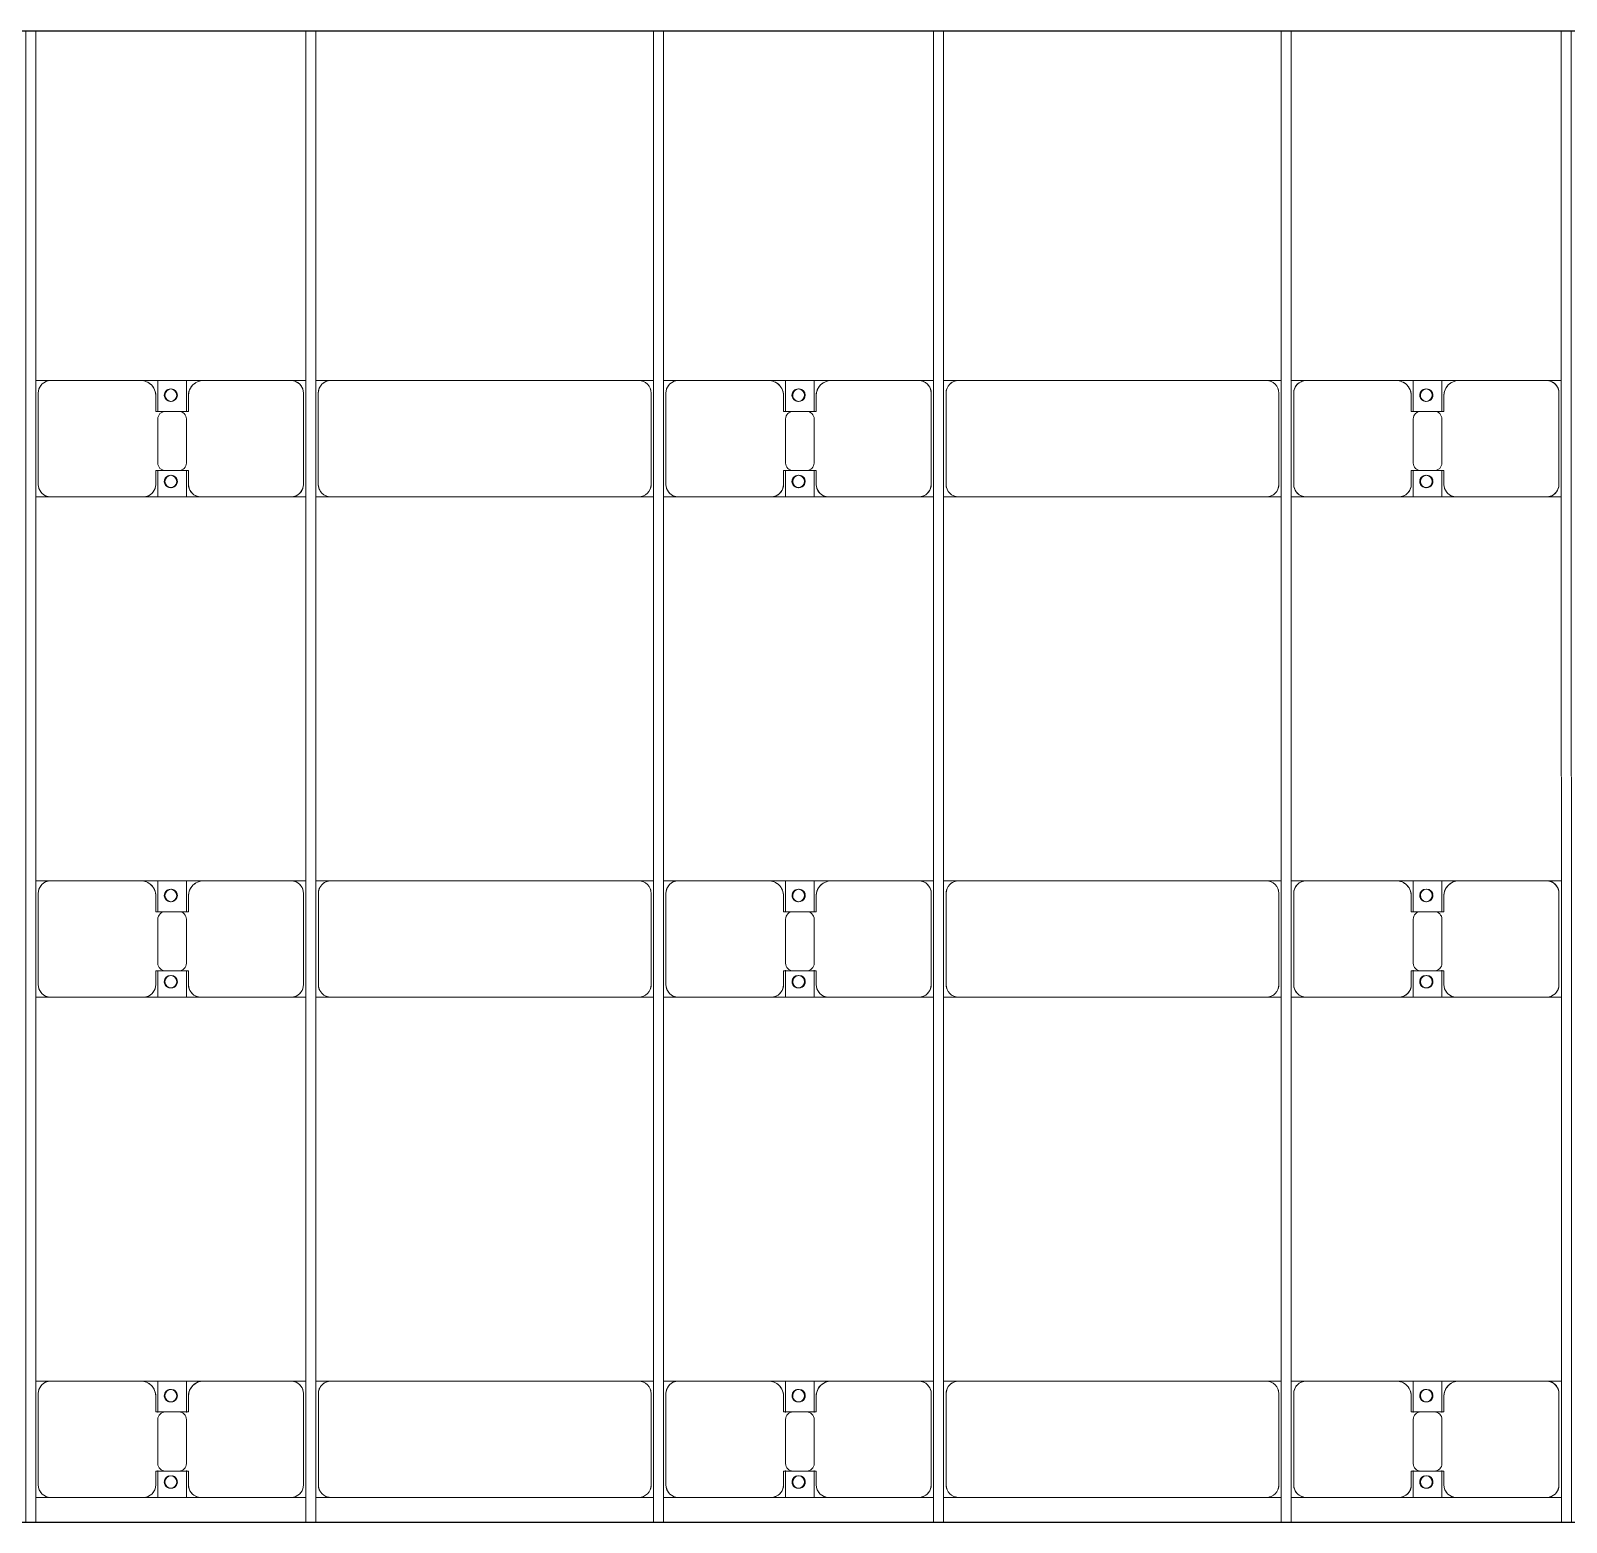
# Model space of a CAD drawing. Header units: millimetres. Extents: x -248177 to 167033, y 156986 to 268923.
# Drawn here: x -164943 to -158803, y 184419 to 190382 of the extents above; entities that cross this region are included whole.
import ezdxf

# ---------------------------------------------------------------- set-up
doc = ezdxf.new("R2010")
doc.units = ezdxf.units.MM
for name, color, linetype, lineweight in [('A-DETL-MBND', 5, 'Continuous', 9), ('A-GENM', 13, 'Continuous', 9), ('S-BEAM', 12, 'Continuous', 9)]:
    doc.layers.add(name, color=color, linetype=linetype, lineweight=lineweight)

# ---------------------------------------------------------------- blocks, each defined once
blk = doc.blocks.new('Dai phao do pin - DẢI PHAO ĐỠ PIN-V37-BỐ TRÍ KHUNG KẾT CẤU BÈ PIN 02')
at = {"layer": 'A-DETL-MBND', "color": 8}
for p, q in [((709.7, 241.6), (769.7, 241.6)), ((709.7, 241.6), (769.7, 241.6)), ((719.7, 191.6), (719.7, -173.4)), ((1129.7, 241.6), (769.7, 241.6)), ((1129.7, 241.6), (1312.2, 241.6)), ((1312.2, 241.6), (1129.7, 241.6)), ((1197.8, 241.6), (1380.3, 241.6)), ((1197.8, 116.2), (1197.8, 241.6)), ((1380.3, 241.6), (1197.8, 241.6)), ((1312.2, 241.6), (1312.2, 116.2)), ((1730.3, 241.6), (1380.3, 241.6)), ((1730.3, 241.6), (1789.7, 241.6)), ((1730.3, 241.6), (1789.7, 241.6)), ((1780.3, -173.4), (1780.3, 191.6)), ((1830.5, 241.6), (1889.7, 241.6)), ((1830.5, 241.6), (1889.7, 241.6)), ((1839.7, 191.6), (1839.7, -173.4)), ((3120.3, 241.6), (1889.7, 241.6)), ((3120.3, 241.6), (3179.7, 241.6)), ((3120.3, 241.6), (3179.7, 241.6)), ((3170.3, -173.4), (3170.3, 191.6)), ((3219.7, 241.6), (3279.7, 241.6)), ((3219.7, 241.6), (3279.7, 241.6)), ((3229.7, 191.6), (3229.7, -173.4)), ((3639.7, 241.6), (3279.7, 241.6)), ((3639.7, 241.6), (3822.2, 241.6)), ((3822.2, 241.6), (3639.7, 241.6)), ((3707.8, 241.6), (3890.3, 241.6)), ((3707.8, 116.2), (3707.8, 241.6)), ((3890.3, 241.6), (3707.8, 241.6)), ((3822.2, 241.6), (3822.2, 116.2)), ((4240.3, 241.6), (3890.3, 241.6)), ((4240.3, 241.6), (4299.7, 241.6)), ((4240.3, 241.6), (4299.7, 241.6)), ((4290.3, -173.4), (4290.3, 191.6)), ((4339.7, 241.6), (4399.7, 241.6)), ((4339.7, 241.6), (4399.7, 241.6)), ((4349.7, 191.6), (4349.7, -173.4)), ((5630.3, 241.6), (4399.7, 241.6)), ((5630.3, 241.6), (5689.7, 241.6)), ((5630.3, 241.6), (5689.7, 241.6)), ((5680.3, -173.4), (5680.3, 191.6)), ((5729.7, 241.6), (5789.7, 241.6)), ((5729.7, 241.6), (5789.7, 241.6)), ((5739.7, 191.6), (5739.7, -173.4)), ((6149.7, 241.6), (5789.7, 241.6)), ((6149.7, 241.6), (6332.2, 241.6)), ((6332.2, 241.6), (6149.7, 241.6)), ((6217.8, 241.6), (6400.3, 241.6)), ((6217.8, 116.2), (6217.8, 241.6)), ((6400.3, 241.6), (6217.8, 241.6)), ((6332.2, 241.6), (6332.2, 116.2)), ((6750.3, 241.6), (6400.3, 241.6)), ((6750.3, 241.6), (6809.7, 241.6)), ((6750.3, 241.6), (6809.7, 241.6)), ((6800.3, -173.4), (6800.3, 191.6)), ((1189.7, 118.2), (1189.7, 181.6)), ((1320.3, 181.6), (1320.3, 118.2)), ((3699.7, 118.2), (3699.7, 181.6)), ((3830.3, 181.6), (3830.3, 118.2)), ((6209.7, 118.2), (6209.7, 181.6)), ((6340.3, 181.6), (6340.3, 118.2)), ((1282.2, 118.2), (1189.7, 118.2)), ((1197.8, 88.2), (1197.8, -88.2)), ((1320.3, 118.2), (1227.8, 118.2)), ((1312.2, -88.2), (1312.2, 88.2)), ((3792.2, 118.2), (3699.7, 118.2)), ((3707.8, 88.2), (3707.8, -88.2)), ((3830.3, 118.2), (3737.8, 118.2)), ((3822.2, -88.2), (3822.2, 88.2)), ((6302.2, 118.2), (6209.7, 118.2)), ((6217.8, 88.2), (6217.8, -88.2)), ((6340.3, 118.2), (6247.8, 118.2)), ((6332.2, -88.2), (6332.2, 88.2)), ((1189.7, -173.4), (1189.7, -118.2)), ((1189.7, -118.2), (1282.2, -118.2)), ((1197.8, -223.4), (1197.8, -116.2)), ((1227.8, -118.2), (1320.3, -118.2)), ((1312.2, -116.2), (1312.2, -223.4)), ((1320.3, -118.2), (1320.3, -173.4)), ((3699.7, -173.4), (3699.7, -118.2)), ((3699.7, -118.2), (3792.2, -118.2)), ((3707.8, -223.4), (3707.8, -116.2)), ((3737.8, -118.2), (3830.3, -118.2)), ((3822.2, -116.2), (3822.2, -223.4)), ((3830.3, -118.2), (3830.3, -173.4)), ((6209.7, -173.4), (6209.7, -118.2)), ((6209.7, -118.2), (6302.2, -118.2)), ((6217.8, -223.4), (6217.8, -116.2)), ((6247.8, -118.2), (6340.3, -118.2)), ((6332.2, -116.2), (6332.2, -223.4)), ((6340.3, -118.2), (6340.3, -173.4)), ((769.7, -223.4), (709.7, -223.4)), ((769.7, -223.4), (709.7, -223.4)), ((769.7, -223.4), (1139.7, -223.4)), ((1312.2, -223.4), (1139.7, -223.4)), ((1139.7, -223.4), (1312.2, -223.4)), ((1370.3, -223.4), (1197.8, -223.4)), ((1197.8, -223.4), (1370.3, -223.4)), ((1370.3, -223.4), (1730.3, -223.4)), ((1789.7, -223.4), (1730.3, -223.4)), ((1789.7, -223.4), (1730.3, -223.4)), ((1889.7, -223.4), (1830.5, -223.4)), ((1889.7, -223.4), (1830.5, -223.4)), ((1889.7, -223.4), (3120.3, -223.4)), ((3179.7, -223.4), (3120.3, -223.4)), ((3179.7, -223.4), (3120.3, -223.4)), ((3279.7, -223.4), (3219.7, -223.4)), ((3279.7, -223.4), (3219.7, -223.4)), ((3279.7, -223.4), (3649.7, -223.4)), ((3822.2, -223.4), (3649.7, -223.4)), ((3649.7, -223.4), (3822.2, -223.4)), ((3880.3, -223.4), (3707.8, -223.4)), ((3707.8, -223.4), (3880.3, -223.4)), ((3880.3, -223.4), (4240.3, -223.4)), ((4299.7, -223.4), (4240.3, -223.4)), ((4299.7, -223.4), (4240.3, -223.4)), ((4399.7, -223.4), (4339.7, -223.4)), ((4399.7, -223.4), (4339.7, -223.4)), ((4399.7, -223.4), (5630.3, -223.4)), ((5689.7, -223.4), (5630.3, -223.4)), ((5689.7, -223.4), (5630.3, -223.4)), ((5789.7, -223.4), (5729.7, -223.4)), ((5789.7, -223.4), (5729.7, -223.4)), ((5789.7, -223.4), (6159.7, -223.4)), ((6332.2, -223.4), (6159.7, -223.4)), ((6159.7, -223.4), (6332.2, -223.4)), ((6390.3, -223.4), (6217.8, -223.4)), ((6217.8, -223.4), (6390.3, -223.4)), ((6390.3, -223.4), (6750.3, -223.4)), ((6809.7, -223.4), (6750.3, -223.4)), ((6809.7, -223.4), (6750.3, -223.4))]:
    blk.add_line(p, q, dxfattribs=at)
for centre, radius, start, end in [((769.7, 191.6), 50, 90, 180), ((769.7, 191.6), 50, 105, 180), ((1129.7, 181.6), 60, 360, 90), ((1129.7, 181.6), 60, 360, 60), ((1248.6, 183.2), 25, 360, 180), ((1248.6, 183.2), 25, 360, 165), ((1251.4, 183.2), 25, 0, 180), ((1251.4, 183.2), 25, 90, 180), ((1251.4, 183.2), 25, 15, 75), ((1380.3, 181.6), 60, 90, 180), ((1380.3, 181.6), 60, 120, 180), ((1730.3, 191.6), 50, 360, 90), ((1730.3, 191.6), 50, 360, 75), ((1889.7, 191.6), 50, 90, 180), ((1889.7, 191.6), 50, 150, 180), ((1889.7, 191.6), 50, 105, 135), ((3120.3, 191.6), 50, 360, 90), ((3120.3, 191.6), 50, 60, 90), ((3120.3, 191.6), 50, 15, 30), ((3279.7, 191.6), 50, 90, 180), ((3279.7, 191.6), 50, 105, 180), ((3639.7, 181.6), 60, 360, 90), ((3639.7, 181.6), 60, 360, 54.74994), ((3758.6, 183.2), 25, 0, 180), ((3758.6, 183.2), 25, 0, 165), ((3761.4, 183.2), 25, 0, 180), ((3761.4, 183.2), 25, 90, 180), ((3761.4, 183.2), 25, 15, 75), ((3890.3, 181.6), 60, 90, 180), ((3890.3, 181.6), 60, 120, 180), ((4240.3, 191.6), 50, 360, 90), ((4240.3, 191.6), 50, 360, 75), ((4399.7, 191.6), 50, 90, 180), ((4399.7, 191.6), 50, 150, 180), ((4399.7, 191.6), 50, 105, 135), ((5630.3, 191.6), 50, 360, 90), ((5630.3, 191.6), 50, 60, 90), ((5630.3, 191.6), 50, 15, 30), ((5789.7, 191.6), 50, 90, 180), ((5789.7, 191.6), 50, 105, 180), ((6149.7, 181.6), 60, 0, 90), ((6149.7, 181.6), 60, 0, 60), ((6268.6, 183.2), 25, 0, 180), ((6268.6, 183.2), 25, 0, 165), ((6271.4, 183.2), 25, 0, 180), ((6271.4, 183.2), 25, 90, 180), ((6271.4, 183.2), 25, 15, 75), ((6400.3, 181.6), 60, 90, 180), ((6400.3, 181.6), 60, 120, 180), ((6750.3, 191.6), 50, 360, 90), ((6750.3, 191.6), 50, 360, 75), ((1248.6, 183.2), 25, 180, 0), ((1251.4, 183.2), 25, 180, 360), ((1251.4, 183.2), 25, 180, 300), ((1248.6, 183.2), 25, 210, 360), ((1251.4, 183.2), 25, 330, 345), ((3758.6, 183.2), 25, 180, 0), ((3761.4, 183.2), 25, 180, 0), ((3761.4, 183.2), 25, 180, 300), ((3758.6, 183.2), 25, 210, 0), ((3761.4, 183.2), 25, 330, 345), ((6268.6, 183.2), 25, 180, 0), ((6271.4, 183.2), 25, 180, 0), ((6271.4, 183.2), 25, 180, 300), ((6268.6, 183.2), 25, 210, 0), ((6271.4, 183.2), 25, 330, 345), ((1227.8, 88.2), 30, 90, 180), ((1282.2, 88.2), 30, 360, 90), ((3737.8, 88.2), 30, 90, 180), ((3792.2, 88.2), 30, 360, 90), ((6247.8, 88.2), 30, 90, 180), ((6302.2, 88.2), 30, 360, 90), ((1227.8, -88.2), 30, 180, 270), ((1282.2, -88.2), 30, 270, 360), ((3737.8, -88.2), 30, 180, 270), ((3792.2, -88.2), 30, 270, 360), ((6247.8, -88.2), 30, 180, 270), ((6302.2, -88.2), 30, 270, 0), ((769.7, -173.4), 50, 180, 270), ((769.7, -173.4), 50, 180, 255), ((1139.7, -173.4), 50, 270, 360), ((1139.7, -173.4), 50, 285, 360), ((1248.6, -161.8), 25, 0, 180), ((1248.6, -161.8), 25, 180, 0), ((1248.6, -161.8), 25, 105, 165), ((1248.6, -161.8), 25, 195, 360), ((1251.4, -161.8), 25, 0, 180), ((1251.4, -161.8), 25, 105, 180), ((1251.4, -161.8), 25, 180, 0), ((1251.4, -161.8), 25, 180, 270), ((1248.6, -161.8), 25, 360, 75), ((1251.4, -161.8), 25, 15, 75), ((1251.4, -161.8), 25, 285, 345), ((1370.3, -173.4), 50, 180, 270), ((1370.3, -173.4), 50, 180, 255), ((1730.3, -173.4), 50, 270, 360), ((1730.3, -173.4), 50, 285, 360), ((1889.7, -173.4), 50, 180, 270), ((1889.7, -173.4), 50, 180, 210), ((3120.3, -173.4), 50, 270, 360), ((3120.3, -173.4), 50, 330, 360), ((3279.7, -173.4), 50, 180, 270), ((3279.7, -173.4), 50, 180, 255), ((3649.7, -173.4), 50, 270, 360), ((3649.7, -173.4), 50, 285, 0), ((3758.6, -161.8), 25, 0, 180), ((3758.6, -161.8), 25, 180, 0), ((3758.6, -161.8), 25, 105, 165), ((3758.6, -161.8), 25, 195, 360), ((3761.4, -161.8), 25, 360, 180), ((3761.4, -161.8), 25, 105, 180), ((3761.4, -161.8), 25, 180, 0), ((3761.4, -161.8), 25, 180, 270), ((3758.6, -161.8), 25, 360, 75), ((3761.4, -161.8), 25, 15, 75), ((3761.4, -161.8), 25, 285, 345), ((3880.3, -173.4), 50, 180, 270), ((3880.3, -173.4), 50, 180, 255), ((4240.3, -173.4), 50, 270, 360), ((4240.3, -173.4), 50, 285, 360), ((4399.7, -173.4), 50, 180, 270), ((4399.7, -173.4), 50, 180, 210), ((5630.3, -173.4), 50, 270, 360), ((5630.3, -173.4), 50, 330, 360), ((5789.7, -173.4), 50, 180, 270), ((5789.7, -173.4), 50, 180, 255), ((6159.7, -173.4), 50, 270, 0), ((6159.7, -173.4), 50, 285, 0), ((6268.6, -161.8), 25, 0, 180), ((6268.6, -161.8), 25, 180, 0), ((6268.6, -161.8), 25, 105, 165), ((6268.6, -161.8), 25, 195, 0), ((6271.4, -161.8), 25, 0, 180), ((6271.4, -161.8), 25, 105, 180), ((6271.4, -161.8), 25, 180, 0), ((6271.4, -161.8), 25, 180, 270), ((6268.6, -161.8), 25, 0, 75), ((6271.4, -161.8), 25, 15, 75), ((6271.4, -161.8), 25, 285, 345), ((6390.3, -173.4), 50, 180, 270), ((6390.3, -173.4), 50, 180, 255), ((6750.3, -173.4), 50, 270, 360), ((6750.3, -173.4), 50, 285, 360), ((1889.7, -173.4), 50, 240, 270), ((3120.3, -173.4), 50, 285, 300), ((4399.7, -173.4), 50, 240, 270), ((5630.3, -173.4), 50, 285, 300)]:
    blk.add_arc(centre, radius, start, end, dxfattribs=at)
blk = doc.blocks.new('Dai phao do pin - DẢI PHAO ĐỠ PIN-V38-BỐ TRÍ KHUNG KẾT CẤU BÈ PIN 02')
at = {"layer": 'A-DETL-MBND', "color": 8}
for p, q in [((709.7, 241.6), (769.7, 241.6)), ((709.7, 241.6), (769.7, 241.6)), ((719.7, 191.6), (719.7, -173.4)), ((1129.7, 241.6), (769.7, 241.6)), ((1129.7, 241.6), (1312.2, 241.6)), ((1312.2, 241.6), (1129.7, 241.6)), ((1197.8, 241.6), (1380.3, 241.6)), ((1197.8, 116.2), (1197.8, 241.6)), ((1380.3, 241.6), (1197.8, 241.6)), ((1312.2, 241.6), (1312.2, 116.2)), ((1730.3, 241.6), (1380.3, 241.6)), ((1730.3, 241.6), (1789.7, 241.6)), ((1730.3, 241.6), (1789.7, 241.6)), ((1780.3, -173.4), (1780.3, 191.6)), ((1830.5, 241.6), (1889.7, 241.6)), ((1830.5, 241.6), (1889.7, 241.6)), ((1839.7, 191.6), (1839.7, -173.4)), ((3120.3, 241.6), (1889.7, 241.6)), ((3120.3, 241.6), (3179.7, 241.6)), ((3120.3, 241.6), (3179.7, 241.6)), ((3170.3, -173.4), (3170.3, 191.6)), ((3219.7, 241.6), (3279.7, 241.6)), ((3219.7, 241.6), (3279.7, 241.6)), ((3229.7, 191.6), (3229.7, -173.4)), ((3639.7, 241.6), (3279.7, 241.6)), ((3639.7, 241.6), (3822.2, 241.6)), ((3822.2, 241.6), (3639.7, 241.6)), ((3707.8, 241.6), (3890.3, 241.6)), ((3707.8, 116.2), (3707.8, 241.6)), ((3890.3, 241.6), (3707.8, 241.6)), ((3822.2, 241.6), (3822.2, 116.2)), ((4240.3, 241.6), (3890.3, 241.6)), ((4240.3, 241.6), (4299.7, 241.6)), ((4240.3, 241.6), (4299.7, 241.6)), ((4290.3, -173.4), (4290.3, 191.6)), ((4339.7, 241.6), (4399.7, 241.6)), ((4339.7, 241.6), (4399.7, 241.6)), ((4349.7, 191.6), (4349.7, -173.4)), ((5630.3, 241.6), (4399.7, 241.6)), ((5630.3, 241.6), (5689.7, 241.6)), ((5630.3, 241.6), (5689.7, 241.6)), ((5680.3, -173.4), (5680.3, 191.6)), ((5729.7, 241.6), (5789.7, 241.6)), ((5729.7, 241.6), (5789.7, 241.6)), ((5739.7, 191.6), (5739.7, -173.4)), ((6149.7, 241.6), (5789.7, 241.6)), ((6149.7, 241.6), (6332.2, 241.6)), ((6332.2, 241.6), (6149.7, 241.6)), ((6217.8, 241.6), (6400.3, 241.6)), ((6217.8, 116.2), (6217.8, 241.6)), ((6400.3, 241.6), (6217.8, 241.6)), ((6332.2, 241.6), (6332.2, 116.2)), ((6750.3, 241.6), (6400.3, 241.6)), ((6750.3, 241.6), (6809.7, 241.6)), ((6750.3, 241.6), (6809.7, 241.6)), ((6800.3, -173.4), (6800.3, 191.6)), ((1189.7, 118.2), (1189.7, 181.6)), ((1320.3, 181.6), (1320.3, 118.2)), ((3699.7, 118.2), (3699.7, 181.6)), ((3830.3, 181.6), (3830.3, 118.2)), ((6209.7, 118.2), (6209.7, 181.6)), ((6340.3, 181.6), (6340.3, 118.2)), ((1282.2, 118.2), (1189.7, 118.2)), ((1197.8, 88.2), (1197.8, -88.2)), ((1320.3, 118.2), (1227.8, 118.2)), ((1312.2, -88.2), (1312.2, 88.2)), ((3792.2, 118.2), (3699.7, 118.2)), ((3707.8, 88.2), (3707.8, -88.2)), ((3830.3, 118.2), (3737.8, 118.2)), ((3822.2, -88.2), (3822.2, 88.2)), ((6302.2, 118.2), (6209.7, 118.2)), ((6217.8, 88.2), (6217.8, -88.2)), ((6340.3, 118.2), (6247.8, 118.2)), ((6332.2, -88.2), (6332.2, 88.2)), ((1189.7, -173.4), (1189.7, -118.2)), ((1189.7, -118.2), (1282.2, -118.2)), ((1197.8, -223.4), (1197.8, -116.2)), ((1227.8, -118.2), (1320.3, -118.2)), ((1312.2, -116.2), (1312.2, -223.4)), ((1320.3, -118.2), (1320.3, -173.4)), ((3699.7, -173.4), (3699.7, -118.2)), ((3699.7, -118.2), (3792.2, -118.2)), ((3707.8, -223.4), (3707.8, -116.2)), ((3737.8, -118.2), (3830.3, -118.2)), ((3822.2, -116.2), (3822.2, -223.4)), ((3830.3, -118.2), (3830.3, -173.4)), ((6209.7, -173.4), (6209.7, -118.2)), ((6209.7, -118.2), (6302.2, -118.2)), ((6217.8, -223.4), (6217.8, -116.2)), ((6247.8, -118.2), (6340.3, -118.2)), ((6332.2, -116.2), (6332.2, -223.4)), ((6340.3, -118.2), (6340.3, -173.4)), ((769.7, -223.4), (709.7, -223.4)), ((769.7, -223.4), (709.7, -223.4)), ((769.7, -223.4), (1139.7, -223.4)), ((1312.2, -223.4), (1139.7, -223.4)), ((1139.7, -223.4), (1312.2, -223.4)), ((1370.3, -223.4), (1197.8, -223.4)), ((1197.8, -223.4), (1370.3, -223.4)), ((1370.3, -223.4), (1730.3, -223.4)), ((1789.7, -223.4), (1730.3, -223.4)), ((1789.7, -223.4), (1730.3, -223.4)), ((1889.7, -223.4), (1830.5, -223.4)), ((1889.7, -223.4), (1830.5, -223.4)), ((1889.7, -223.4), (3120.3, -223.4)), ((3179.7, -223.4), (3120.3, -223.4)), ((3179.7, -223.4), (3120.3, -223.4)), ((3279.7, -223.4), (3219.7, -223.4)), ((3279.7, -223.4), (3219.7, -223.4)), ((3279.7, -223.4), (3649.7, -223.4)), ((3822.2, -223.4), (3649.7, -223.4)), ((3649.7, -223.4), (3822.2, -223.4)), ((3880.3, -223.4), (3707.8, -223.4)), ((3707.8, -223.4), (3880.3, -223.4)), ((3880.3, -223.4), (4240.3, -223.4)), ((4299.7, -223.4), (4240.3, -223.4)), ((4299.7, -223.4), (4240.3, -223.4)), ((4399.7, -223.4), (4339.7, -223.4)), ((4399.7, -223.4), (4339.7, -223.4)), ((4399.7, -223.4), (5630.3, -223.4)), ((5689.7, -223.4), (5630.3, -223.4)), ((5689.7, -223.4), (5630.3, -223.4)), ((5789.7, -223.4), (5729.7, -223.4)), ((5789.7, -223.4), (5729.7, -223.4)), ((5789.7, -223.4), (6159.7, -223.4)), ((6332.2, -223.4), (6159.7, -223.4)), ((6159.7, -223.4), (6332.2, -223.4)), ((6390.3, -223.4), (6217.8, -223.4)), ((6217.8, -223.4), (6390.3, -223.4)), ((6390.3, -223.4), (6750.3, -223.4)), ((6809.7, -223.4), (6750.3, -223.4)), ((6809.7, -223.4), (6750.3, -223.4))]:
    blk.add_line(p, q, dxfattribs=at)
for centre, radius, start, end in [((769.7, 191.6), 50, 90, 180), ((769.7, 191.6), 50, 105, 180), ((1129.7, 181.6), 60, 360, 90), ((1129.7, 181.6), 60, 3.33517, 60), ((1248.6, 183.2), 25, 360, 180), ((1248.6, 183.2), 25, 360, 165), ((1251.4, 183.2), 25, 0, 180), ((1251.4, 183.2), 25, 90, 180), ((1251.4, 183.2), 25, 15, 75), ((1380.3, 181.6), 60, 90, 180), ((1380.3, 181.6), 60, 120, 176.66651), ((1730.3, 191.6), 50, 360, 90), ((1730.3, 191.6), 50, 360, 75), ((1889.7, 191.6), 50, 90, 180), ((1889.7, 191.6), 50, 150, 180), ((1889.7, 191.6), 50, 105, 135), ((3120.3, 191.6), 50, 360, 90), ((3120.3, 191.6), 50, 60, 90), ((3120.3, 191.6), 50, 15, 30), ((3279.7, 191.6), 50, 90, 180), ((3279.7, 191.6), 50, 105, 180), ((3639.7, 181.6), 60, 360, 90), ((3639.7, 181.6), 60, 3.30307, 54.71797), ((3758.6, 183.2), 25, 0, 180), ((3758.6, 183.2), 25, 0, 165), ((3761.4, 183.2), 25, 0, 180), ((3761.4, 183.2), 25, 90, 180), ((3761.4, 183.2), 25, 15, 75), ((3890.3, 181.6), 60, 90, 180), ((3890.3, 181.6), 60, 120, 176.69861), ((4240.3, 191.6), 50, 360, 90), ((4240.3, 191.6), 50, 360, 75), ((4399.7, 191.6), 50, 90, 180), ((4399.7, 191.6), 50, 150, 180), ((4399.7, 191.6), 50, 105, 135), ((5630.3, 191.6), 50, 360, 90), ((5630.3, 191.6), 50, 60, 90), ((5630.3, 191.6), 50, 15, 30), ((5789.7, 191.6), 50, 90, 180), ((5789.7, 191.6), 50, 105, 180), ((6149.7, 181.6), 60, 0, 90), ((6149.7, 181.6), 60, 3.27097, 60), ((6268.6, 183.2), 25, 0, 180), ((6268.6, 183.2), 25, 0, 165), ((6271.4, 183.2), 25, 0, 180), ((6271.4, 183.2), 25, 90, 180), ((6271.4, 183.2), 25, 15, 75), ((6400.3, 181.6), 60, 90, 180), ((6400.3, 181.6), 60, 120, 176.73071), ((6750.3, 191.6), 50, 360, 90), ((6750.3, 191.6), 50, 360, 75), ((1248.6, 183.2), 25, 180, 0), ((1251.4, 183.2), 25, 180, 360), ((1251.4, 183.2), 25, 180, 300), ((1248.6, 183.2), 25, 210, 360), ((1251.4, 183.2), 25, 330, 345), ((3758.6, 183.2), 25, 180, 0), ((3761.4, 183.2), 25, 180, 0), ((3761.4, 183.2), 25, 180, 300), ((3758.6, 183.2), 25, 210, 0), ((3761.4, 183.2), 25, 330, 345), ((6268.6, 183.2), 25, 180, 0), ((6271.4, 183.2), 25, 180, 0), ((6271.4, 183.2), 25, 180, 300), ((6268.6, 183.2), 25, 210, 0), ((6271.4, 183.2), 25, 330, 345), ((1227.8, 88.2), 30, 90, 180), ((1282.2, 88.2), 30, 360, 90), ((3737.8, 88.2), 30, 90, 180), ((3792.2, 88.2), 30, 360, 90), ((6247.8, 88.2), 30, 90, 180), ((6302.2, 88.2), 30, 360, 90), ((1227.8, -88.2), 30, 180, 270), ((1282.2, -88.2), 30, 270, 360), ((3737.8, -88.2), 30, 180, 270), ((3792.2, -88.2), 30, 270, 360), ((6247.8, -88.2), 30, 180, 270), ((6302.2, -88.2), 30, 270, 0), ((769.7, -173.4), 50, 180, 270), ((769.7, -173.4), 50, 180, 255), ((1139.7, -173.4), 50, 270, 360), ((1139.7, -173.4), 50, 285, 360), ((1248.6, -161.8), 25, 0, 180), ((1248.6, -161.8), 25, 180, 0), ((1248.6, -161.8), 25, 105, 165), ((1248.6, -161.8), 25, 195, 360), ((1251.4, -161.8), 25, 0, 180), ((1251.4, -161.8), 25, 105, 180), ((1251.4, -161.8), 25, 180, 0), ((1251.4, -161.8), 25, 180, 270), ((1248.6, -161.8), 25, 360, 75), ((1251.4, -161.8), 25, 15, 75), ((1251.4, -161.8), 25, 285, 345), ((1370.3, -173.4), 50, 180, 270), ((1370.3, -173.4), 50, 180, 255), ((1730.3, -173.4), 50, 270, 360), ((1730.3, -173.4), 50, 285, 360), ((1889.7, -173.4), 50, 180, 270), ((1889.7, -173.4), 50, 180, 210), ((3120.3, -173.4), 50, 270, 360), ((3120.3, -173.4), 50, 330, 360), ((3279.7, -173.4), 50, 180, 270), ((3279.7, -173.4), 50, 180, 255), ((3649.7, -173.4), 50, 270, 360), ((3649.7, -173.4), 50, 285, 0), ((3758.6, -161.8), 25, 0, 180), ((3758.6, -161.8), 25, 180, 0), ((3758.6, -161.8), 25, 105, 165), ((3758.6, -161.8), 25, 195, 360), ((3761.4, -161.8), 25, 360, 180), ((3761.4, -161.8), 25, 105, 180), ((3761.4, -161.8), 25, 180, 0), ((3761.4, -161.8), 25, 180, 270), ((3758.6, -161.8), 25, 360, 75), ((3761.4, -161.8), 25, 15, 75), ((3761.4, -161.8), 25, 285, 345), ((3880.3, -173.4), 50, 180, 270), ((3880.3, -173.4), 50, 180, 255), ((4240.3, -173.4), 50, 270, 360), ((4240.3, -173.4), 50, 285, 360), ((4399.7, -173.4), 50, 180, 270), ((4399.7, -173.4), 50, 180, 210), ((5630.3, -173.4), 50, 270, 360), ((5630.3, -173.4), 50, 330, 360), ((5789.7, -173.4), 50, 180, 270), ((5789.7, -173.4), 50, 180, 255), ((6159.7, -173.4), 50, 270, 0), ((6159.7, -173.4), 50, 285, 0), ((6268.6, -161.8), 25, 0, 180), ((6268.6, -161.8), 25, 180, 0), ((6268.6, -161.8), 25, 105, 165), ((6268.6, -161.8), 25, 195, 0), ((6271.4, -161.8), 25, 0, 180), ((6271.4, -161.8), 25, 105, 180), ((6271.4, -161.8), 25, 180, 0), ((6271.4, -161.8), 25, 180, 270), ((6268.6, -161.8), 25, 0, 75), ((6271.4, -161.8), 25, 15, 75), ((6271.4, -161.8), 25, 285, 345), ((6390.3, -173.4), 50, 180, 270), ((6390.3, -173.4), 50, 180, 255), ((6750.3, -173.4), 50, 270, 360), ((6750.3, -173.4), 50, 285, 360), ((1889.7, -173.4), 50, 240, 270), ((3120.3, -173.4), 50, 285, 300), ((4399.7, -173.4), 50, 240, 270), ((5630.3, -173.4), 50, 285, 300)]:
    blk.add_arc(centre, radius, start, end, dxfattribs=at)
blk = doc.blocks.new('Dai phao do pin - DẢI PHAO ĐỠ PIN-V39-BỐ TRÍ KHUNG KẾT CẤU BÈ PIN 02')
at = {"layer": 'A-DETL-MBND', "color": 8}
for p, q in [((709.7, 241.6), (769.7, 241.6)), ((709.7, 241.6), (769.7, 241.6)), ((719.7, 191.6), (719.7, -173.4)), ((1129.7, 241.6), (769.7, 241.6)), ((1129.7, 241.6), (1312.2, 241.6)), ((1312.2, 241.6), (1129.7, 241.6)), ((1197.8, 241.6), (1380.3, 241.6)), ((1197.8, 116.2), (1197.8, 241.6)), ((1380.3, 241.6), (1197.8, 241.6)), ((1312.2, 241.6), (1312.2, 116.2)), ((1730.3, 241.6), (1380.3, 241.6)), ((1730.3, 241.6), (1789.7, 241.6)), ((1730.3, 241.6), (1789.7, 241.6)), ((1780.3, -173.4), (1780.3, 191.6)), ((1830.5, 241.6), (1889.7, 241.6)), ((1830.5, 241.6), (1889.7, 241.6)), ((1839.7, 191.6), (1839.7, -173.4)), ((3120.3, 241.6), (1889.7, 241.6)), ((3120.3, 241.6), (3179.7, 241.6)), ((3120.3, 241.6), (3179.7, 241.6)), ((3170.3, -173.4), (3170.3, 191.6)), ((3219.7, 241.6), (3279.7, 241.6)), ((3219.7, 241.6), (3279.7, 241.6)), ((3229.7, 191.6), (3229.7, -173.4)), ((3639.7, 241.6), (3279.7, 241.6)), ((3639.7, 241.6), (3822.2, 241.6)), ((3822.2, 241.6), (3639.7, 241.6)), ((3707.8, 241.6), (3890.3, 241.6)), ((3707.8, 116.2), (3707.8, 241.6)), ((3890.3, 241.6), (3707.8, 241.6)), ((3822.2, 241.6), (3822.2, 116.2)), ((4240.3, 241.6), (3890.3, 241.6)), ((4240.3, 241.6), (4299.7, 241.6)), ((4240.3, 241.6), (4299.7, 241.6)), ((4290.3, -173.4), (4290.3, 191.6)), ((4339.7, 241.6), (4399.7, 241.6)), ((4339.7, 241.6), (4399.7, 241.6)), ((4349.7, 191.6), (4349.7, -173.4)), ((5630.3, 241.6), (4399.7, 241.6)), ((5630.3, 241.6), (5689.7, 241.6)), ((5630.3, 241.6), (5689.7, 241.6)), ((5680.3, -173.4), (5680.3, 191.6)), ((5729.7, 241.6), (5789.7, 241.6)), ((5729.7, 241.6), (5789.7, 241.6)), ((5739.7, 191.6), (5739.7, -173.4)), ((6149.7, 241.6), (5789.7, 241.6)), ((6149.7, 241.6), (6332.2, 241.6)), ((6332.2, 241.6), (6149.7, 241.6)), ((6217.8, 241.6), (6400.3, 241.6)), ((6217.8, 116.2), (6217.8, 241.6)), ((6400.3, 241.6), (6217.8, 241.6)), ((6332.2, 241.6), (6332.2, 116.2)), ((6750.3, 241.6), (6400.3, 241.6)), ((6750.3, 241.6), (6809.7, 241.6)), ((6750.3, 241.6), (6809.7, 241.6)), ((6800.3, -173.4), (6800.3, 191.6)), ((1189.7, 118.2), (1189.7, 181.6)), ((1320.3, 181.6), (1320.3, 118.2)), ((3699.7, 118.2), (3699.7, 181.6)), ((3830.3, 181.6), (3830.3, 118.2)), ((6209.7, 118.2), (6209.7, 181.6)), ((6340.3, 181.6), (6340.3, 118.2)), ((1282.2, 118.2), (1189.7, 118.2)), ((1197.8, 88.2), (1197.8, -88.2)), ((1320.3, 118.2), (1227.8, 118.2)), ((1312.2, -88.2), (1312.2, 88.2)), ((3792.2, 118.2), (3699.7, 118.2)), ((3707.8, 88.2), (3707.8, -88.2)), ((3830.3, 118.2), (3737.8, 118.2)), ((3822.2, -88.2), (3822.2, 88.2)), ((6302.2, 118.2), (6209.7, 118.2)), ((6217.8, 88.2), (6217.8, -88.2)), ((6340.3, 118.2), (6247.8, 118.2)), ((6332.2, -88.2), (6332.2, 88.2)), ((1189.7, -173.4), (1189.7, -118.2)), ((1189.7, -118.2), (1282.2, -118.2)), ((1197.8, -223.4), (1197.8, -116.2)), ((1227.8, -118.2), (1320.3, -118.2)), ((1312.2, -116.2), (1312.2, -223.4)), ((1320.3, -118.2), (1320.3, -173.4)), ((3699.7, -173.4), (3699.7, -118.2)), ((3699.7, -118.2), (3792.2, -118.2)), ((3707.8, -223.4), (3707.8, -116.2)), ((3737.8, -118.2), (3830.3, -118.2)), ((3822.2, -116.2), (3822.2, -223.4)), ((3830.3, -118.2), (3830.3, -173.4)), ((6209.7, -173.4), (6209.7, -118.2)), ((6209.7, -118.2), (6302.2, -118.2)), ((6217.8, -223.4), (6217.8, -116.2)), ((6247.8, -118.2), (6340.3, -118.2)), ((6332.2, -116.2), (6332.2, -223.4)), ((6340.3, -118.2), (6340.3, -173.4)), ((769.7, -223.4), (709.7, -223.4)), ((769.7, -223.4), (709.7, -223.4)), ((769.7, -223.4), (1139.7, -223.4)), ((1312.2, -223.4), (1139.7, -223.4)), ((1139.7, -223.4), (1312.2, -223.4)), ((1370.3, -223.4), (1197.8, -223.4)), ((1197.8, -223.4), (1370.3, -223.4)), ((1370.3, -223.4), (1730.3, -223.4)), ((1789.7, -223.4), (1730.3, -223.4)), ((1789.7, -223.4), (1730.3, -223.4)), ((1889.7, -223.4), (1830.5, -223.4)), ((1889.7, -223.4), (1830.5, -223.4)), ((1889.7, -223.4), (3120.3, -223.4)), ((3179.7, -223.4), (3120.3, -223.4)), ((3179.7, -223.4), (3120.3, -223.4)), ((3279.7, -223.4), (3219.7, -223.4)), ((3279.7, -223.4), (3219.7, -223.4)), ((3279.7, -223.4), (3649.7, -223.4)), ((3822.2, -223.4), (3649.7, -223.4)), ((3649.7, -223.4), (3822.2, -223.4)), ((3880.3, -223.4), (3707.8, -223.4)), ((3707.8, -223.4), (3880.3, -223.4)), ((3880.3, -223.4), (4240.3, -223.4)), ((4299.7, -223.4), (4240.3, -223.4)), ((4299.7, -223.4), (4240.3, -223.4)), ((4399.7, -223.4), (4339.7, -223.4)), ((4399.7, -223.4), (4339.7, -223.4)), ((4399.7, -223.4), (5630.3, -223.4)), ((5689.7, -223.4), (5630.3, -223.4)), ((5689.7, -223.4), (5630.3, -223.4)), ((5789.7, -223.4), (5729.7, -223.4)), ((5789.7, -223.4), (5729.7, -223.4)), ((5789.7, -223.4), (6159.7, -223.4)), ((6332.2, -223.4), (6159.7, -223.4)), ((6159.7, -223.4), (6332.2, -223.4)), ((6390.3, -223.4), (6217.8, -223.4)), ((6217.8, -223.4), (6390.3, -223.4)), ((6390.3, -223.4), (6750.3, -223.4)), ((6809.7, -223.4), (6750.3, -223.4)), ((6809.7, -223.4), (6750.3, -223.4))]:
    blk.add_line(p, q, dxfattribs=at)
for centre, radius, start, end in [((769.7, 191.6), 50, 90, 180), ((769.7, 191.6), 50, 105, 180), ((1129.7, 181.6), 60, 360, 90), ((1129.7, 181.6), 60, 360, 60), ((1248.6, 183.2), 25, 360, 180), ((1248.6, 183.2), 25, 360, 165), ((1251.4, 183.2), 25, 0, 180), ((1251.4, 183.2), 25, 90, 180), ((1251.4, 183.2), 25, 15, 75), ((1380.3, 181.6), 60, 90, 180), ((1380.3, 181.6), 60, 120, 180), ((1730.3, 191.6), 50, 360, 90), ((1730.3, 191.6), 50, 360, 75), ((1889.7, 191.6), 50, 90, 180), ((1889.7, 191.6), 50, 150, 180), ((1889.7, 191.6), 50, 105, 135), ((3120.3, 191.6), 50, 360, 90), ((3120.3, 191.6), 50, 60, 90), ((3120.3, 191.6), 50, 15, 30), ((3279.7, 191.6), 50, 90, 180), ((3279.7, 191.6), 50, 105, 180), ((3639.7, 181.6), 60, 360, 90), ((3639.7, 181.6), 60, 360, 54.68601), ((3758.6, 183.2), 25, 0, 180), ((3758.6, 183.2), 25, 0, 165), ((3761.4, 183.2), 25, 0, 180), ((3761.4, 183.2), 25, 90, 180), ((3761.4, 183.2), 25, 15, 75), ((3890.3, 181.6), 60, 90, 180), ((3890.3, 181.6), 60, 120, 180), ((4240.3, 191.6), 50, 360, 90), ((4240.3, 191.6), 50, 360, 75), ((4399.7, 191.6), 50, 90, 180), ((4399.7, 191.6), 50, 150, 180), ((4399.7, 191.6), 50, 105, 135), ((5630.3, 191.6), 50, 360, 90), ((5630.3, 191.6), 50, 60, 90), ((5630.3, 191.6), 50, 15, 30), ((5789.7, 191.6), 50, 90, 180), ((5789.7, 191.6), 50, 105, 180), ((6149.7, 181.6), 60, 0, 90), ((6149.7, 181.6), 60, 0, 60), ((6268.6, 183.2), 25, 0, 180), ((6268.6, 183.2), 25, 0, 165), ((6271.4, 183.2), 25, 0, 180), ((6271.4, 183.2), 25, 90, 180), ((6271.4, 183.2), 25, 15, 75), ((6400.3, 181.6), 60, 90, 180), ((6400.3, 181.6), 60, 120, 180), ((6750.3, 191.6), 50, 360, 90), ((6750.3, 191.6), 50, 360, 75), ((1248.6, 183.2), 25, 180, 0), ((1251.4, 183.2), 25, 180, 360), ((1251.4, 183.2), 25, 180, 300), ((1248.6, 183.2), 25, 210, 360), ((1251.4, 183.2), 25, 330, 345), ((3758.6, 183.2), 25, 180, 0), ((3761.4, 183.2), 25, 180, 0), ((3761.4, 183.2), 25, 180, 300), ((3758.6, 183.2), 25, 210, 0), ((3761.4, 183.2), 25, 330, 345), ((6268.6, 183.2), 25, 180, 0), ((6271.4, 183.2), 25, 180, 0), ((6271.4, 183.2), 25, 180, 300), ((6268.6, 183.2), 25, 210, 0), ((6271.4, 183.2), 25, 330, 345), ((1227.8, 88.2), 30, 90, 180), ((1282.2, 88.2), 30, 360, 90), ((3737.8, 88.2), 30, 90, 180), ((3792.2, 88.2), 30, 360, 90), ((6247.8, 88.2), 30, 90, 180), ((6302.2, 88.2), 30, 360, 90), ((1227.8, -88.2), 30, 180, 270), ((1282.2, -88.2), 30, 270, 360), ((3737.8, -88.2), 30, 180, 270), ((3792.2, -88.2), 30, 270, 360), ((6247.8, -88.2), 30, 180, 270), ((6302.2, -88.2), 30, 270, 0), ((769.7, -173.4), 50, 180, 270), ((769.7, -173.4), 50, 180, 255), ((1139.7, -173.4), 50, 270, 360), ((1139.7, -173.4), 50, 285, 360), ((1248.6, -161.8), 25, 0, 180), ((1248.6, -161.8), 25, 180, 0), ((1248.6, -161.8), 25, 105, 165), ((1248.6, -161.8), 25, 195, 360), ((1251.4, -161.8), 25, 0, 180), ((1251.4, -161.8), 25, 105, 180), ((1251.4, -161.8), 25, 180, 0), ((1251.4, -161.8), 25, 180, 270), ((1248.6, -161.8), 25, 360, 75), ((1251.4, -161.8), 25, 15, 75), ((1251.4, -161.8), 25, 285, 345), ((1370.3, -173.4), 50, 180, 270), ((1370.3, -173.4), 50, 180, 255), ((1730.3, -173.4), 50, 270, 360), ((1730.3, -173.4), 50, 285, 360), ((1889.7, -173.4), 50, 180, 270), ((1889.7, -173.4), 50, 180, 210), ((3120.3, -173.4), 50, 270, 360), ((3120.3, -173.4), 50, 330, 360), ((3279.7, -173.4), 50, 180, 270), ((3279.7, -173.4), 50, 180, 255), ((3649.7, -173.4), 50, 270, 360), ((3649.7, -173.4), 50, 285, 0), ((3758.6, -161.8), 25, 0, 180), ((3758.6, -161.8), 25, 180, 0), ((3758.6, -161.8), 25, 105, 165), ((3758.6, -161.8), 25, 195, 360), ((3761.4, -161.8), 25, 360, 180), ((3761.4, -161.8), 25, 105, 180), ((3761.4, -161.8), 25, 180, 0), ((3761.4, -161.8), 25, 180, 270), ((3758.6, -161.8), 25, 360, 75), ((3761.4, -161.8), 25, 15, 75), ((3761.4, -161.8), 25, 285, 345), ((3880.3, -173.4), 50, 180, 270), ((3880.3, -173.4), 50, 180, 255), ((4240.3, -173.4), 50, 270, 360), ((4240.3, -173.4), 50, 285, 360), ((4399.7, -173.4), 50, 180, 270), ((4399.7, -173.4), 50, 180, 210), ((5630.3, -173.4), 50, 270, 360), ((5630.3, -173.4), 50, 330, 360), ((5789.7, -173.4), 50, 180, 270), ((5789.7, -173.4), 50, 180, 255), ((6159.7, -173.4), 50, 270, 0), ((6159.7, -173.4), 50, 285, 0), ((6268.6, -161.8), 25, 0, 180), ((6268.6, -161.8), 25, 180, 0), ((6268.6, -161.8), 25, 105, 165), ((6268.6, -161.8), 25, 195, 0), ((6271.4, -161.8), 25, 0, 180), ((6271.4, -161.8), 25, 105, 180), ((6271.4, -161.8), 25, 180, 0), ((6271.4, -161.8), 25, 180, 270), ((6268.6, -161.8), 25, 0, 75), ((6271.4, -161.8), 25, 15, 75), ((6271.4, -161.8), 25, 285, 345), ((6390.3, -173.4), 50, 180, 270), ((6390.3, -173.4), 50, 180, 255), ((6750.3, -173.4), 50, 270, 360), ((6750.3, -173.4), 50, 285, 360), ((1889.7, -173.4), 50, 240, 270), ((3120.3, -173.4), 50, 285, 300), ((4399.7, -173.4), 50, 240, 270), ((5630.3, -173.4), 50, 285, 300)]:
    blk.add_arc(centre, radius, start, end, dxfattribs=at)
blk = doc.blocks.new('Dầm C52 - Dầm C52-24593-BỐ TRÍ KHUNG KẾT CẤU BÈ PIN 02')
at = {"layer": 'S-BEAM', "color": 1}
for p, q in [((-28178.2, 20), (-22218.2, 20)), ((-22218.2, -20), (-28178.2, -20))]:
    blk.add_line(p, q, dxfattribs=at)
blk = doc.blocks.new('Dầm C52 - Hộp 40x60-25285-BỐ TRÍ KHUNG KẾT CẤU BÈ PIN 02')
at = {"layer": 'S-BEAM', "color": 3, "lineweight": 25}
blk.add_line((-92417.5, 20), (92417.5, 20), dxfattribs=at)
blk = doc.blocks.new('Dầm C52 - Hộp 40x60-16517-BỐ TRÍ KHUNG KẾT CẤU BÈ PIN 02')
at = {"layer": 'S-BEAM', "color": 3, "lineweight": 25}
blk.add_line((109999.4, -20), (-109999.4, -20), dxfattribs=at)
blk = doc.blocks.new('HOBANMONG_BEPIN 2_rvt-1-BỐ TRÍ KHUNG KẾT CẤU BÈ PIN 02')
at = {"layer": 'A-GENM', "lineweight": 9, "rotation": 0.0007586094741477002}
for name, p in [('Dai phao do pin - DẢI PHAO ĐỠ PIN-V39-BỐ TRÍ KHUNG KẾT CẤU BÈ PIN 02', (-165632.3, 188741.8)), ('Dai phao do pin - DẢI PHAO ĐỠ PIN-V38-BỐ TRÍ KHUNG KẾT CẤU BÈ PIN 02', (-165632.2, 186741.8)), ('Dai phao do pin - DẢI PHAO ĐỠ PIN-V37-BỐ TRÍ KHUNG KẾT CẤU BÈ PIN 02', (-165632.2, 184741.8))]:
    blk.add_blockref(name, p, dxfattribs=at)
at = {"layer": 'S-BEAM', "lineweight": 9}
for name, p, rotation in [('Dầm C52 - Dầm C52-24593-BỐ TRÍ KHUNG KẾT CẤU BÈ PIN 02', (-164942.9, 212598.3), 90.00075860989138), ('Dầm C52 - Dầm C52-24593-BỐ TRÍ KHUNG KẾT CẤU BÈ PIN 02', (-163822.9, 212598.3), 90.00075860989138), ('Dầm C52 - Dầm C52-24593-BỐ TRÍ KHUNG KẾT CẤU BÈ PIN 02', (-162432.9, 212598.3), 90.00075860989138), ('Dầm C52 - Dầm C52-24593-BỐ TRÍ KHUNG KẾT CẤU BÈ PIN 02', (-161312.9, 212598.3), 90.00075860989138), ('Dầm C52 - Dầm C52-24593-BỐ TRÍ KHUNG KẾT CẤU BÈ PIN 02', (-159922.9, 212598.4), 90.00075860989138), ('Dầm C52 - Dầm C52-24593-BỐ TRÍ KHUNG KẾT CẤU BÈ PIN 02', (-158802.9, 212598.4), 90.00075860989138), ('Dầm C52 - Hộp 40x60-16517-BỐ TRÍ KHUNG KẾT CẤU BÈ PIN 02', (-131154.4, 190400.5), 0.0007586094741477002), ('Dầm C52 - Hộp 40x60-25285-BỐ TRÍ KHUNG KẾT CẤU BÈ PIN 02', (-148736.2, 184400.3), 0.0007586094741477002)]:
    blk.add_blockref(name, p, dxfattribs=dict(at, rotation=rotation))

msp = doc.modelspace()

# ---------------------------------------------------------------- block references
at = {"lineweight": 5}
msp.add_blockref('HOBANMONG_BEPIN 2_rvt-1-BỐ TRÍ KHUNG KẾT CẤU BÈ PIN 02', (0, 0), dxfattribs=at)

doc.saveas('drawing.dxf')
